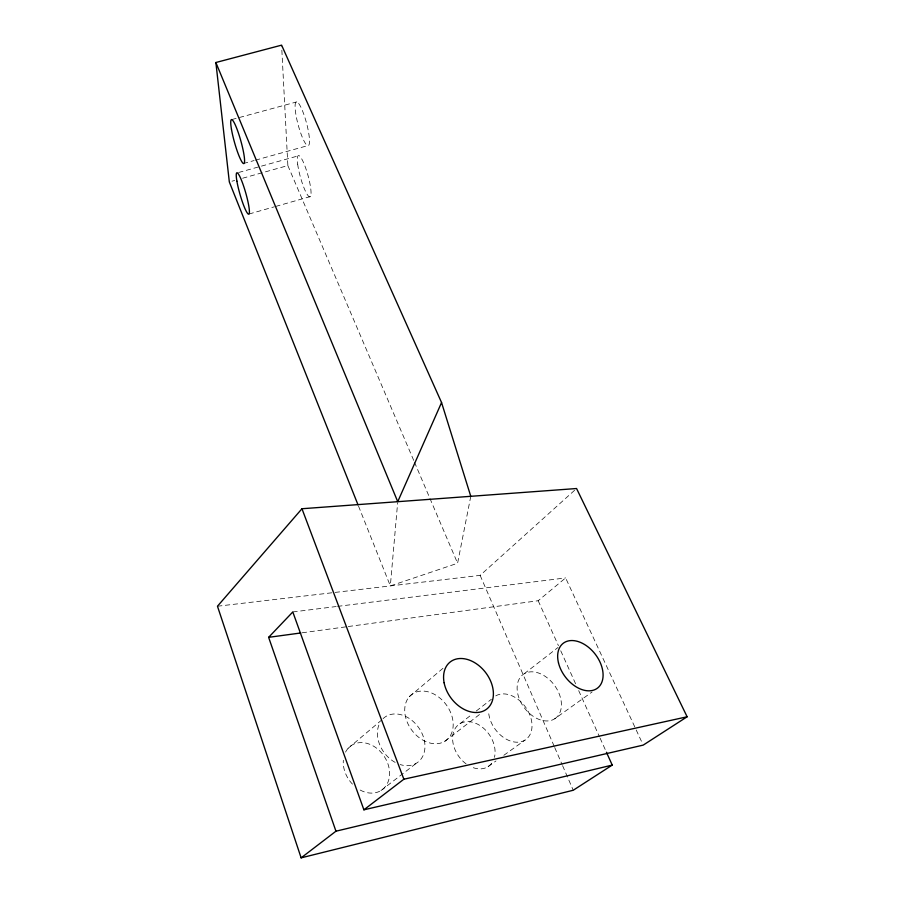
<?xml version="1.0" encoding="UTF-8"?>
<svg xmlns="http://www.w3.org/2000/svg" width="903" height="903" viewBox="0 0 903 903"><rect width="100%" height="100%" fill="white"/><g stroke="black" fill="none" stroke-linecap="round" stroke-linejoin="round"><path stroke-width="0.68" stroke-dasharray="4.51 3.39" d="M470.779 496.311L457.595 563.235L390.333 585.923L397.613 503.084M217.465 606.229L480.136 575.369L576.565 488.523M348.084 748.339L382.116 719.635M409.307 696.71L443.689 667.712M348.242 626.524L538.188 600.732L565.605 577.92L642.044 742.548M459.999 723.675L471.919 714.408M476.253 711.033L491.424 699.238M524.214 673.751L558.009 647.485M380.953 790.565L416.441 763.182M444.795 741.295A28.704 21.412 53.5 0 0 436.939 695.841A28.704 21.412 53.5 0 0 405.142 715.063A28.704 21.412 53.5 0 0 444.795 741.295L479.719 714.352M488.094 766.602L495.961 760.958M503.84 755.303L525.196 739.975M554.735 718.777A27.225 18.805 53.5 0 0 545.265 676.403A27.225 18.805 53.5 0 0 517.803 694.001A27.225 18.805 53.5 0 0 554.735 718.777L592.108 691.969M249.047 214.011L274.343 206.81M275.675 206.437L310.282 196.594M238.629 172.484L298.949 155.666M231.981 181.21L234.645 180.465M242.625 178.23L287.865 165.576L281.668 46.55M243.404 163.522L254.115 160.542M255.447 160.17L307.675 145.665A22.677 4.267 74.9 0 0 303.747 114.105A22.677 4.267 74.9 0 0 295.462 111.6A22.677 4.267 74.9 0 0 307.675 145.665M231.778 119.568L296.771 101.892M302.155 632.789L346.842 626.716M292.809 611.952L336.176 606.545M337.575 606.376L565.605 577.92M538.188 600.732L558.438 645.679M560.752 650.815L575.787 684.203M578.688 690.614L599.502 736.848M600.089 738.123L606.444 752.255M480.136 575.369L554.171 746.239M554.724 747.537L562.016 764.356M562.58 765.654L573.236 790.249M287.865 165.576L413.924 460.902M414.477 462.201L429.399 497.169M429.952 498.467L457.595 563.235M358.547 506.177L390.333 585.923M495.758 695.874A26.537 18.794 54.2 0 1 529.316 713.675A26.537 18.794 54.2 0 1 516.234 742.198A26.537 18.794 54.2 0 1 488.557 711.564M383.086 718.63A27.937 21.322 54.3 0 1 422.988 735.753A27.937 21.322 54.3 0 1 400.142 764.548M395.164 762.392A27.937 21.322 54.3 0 1 380.129 722.423M345.544 752.109A26.966 21.164 55.6 0 1 375.637 747.481A26.966 21.164 55.6 0 1 388.053 781.964A26.966 21.164 55.6 0 1 358.954 789.357M352.463 784.131A26.966 21.164 55.6 0 1 343.321 760.247M491.695 763.238A25.668 18.737 55.2 0 1 470.395 766.489M466.061 763.836A25.668 18.737 55.2 0 1 453.78 731.453A25.668 18.737 55.2 0 1 479.911 725.493A25.668 18.737 55.2 0 1 494.449 757.357M297.674 164.154A21.379 3.872 74.4 0 0 309.277 196.741A21.379 3.872 74.4 0 0 305.586 167.8A21.379 3.872 74.4 0 0 297.674 164.154"/><path stroke-width="1.35" d="M441.556 402.546L397.738 501.684L215.873 62.51L281.601 45.15L441.556 402.546L470.779 496.311M301.128 857.85L335.95 831.2L268.631 637.337L292.809 611.952L363.898 809.81L643.229 745.099L687.127 716.779L576.565 488.523L301.963 508.739L217.465 606.229L301.128 857.85L573.236 790.249L612.234 765.089L606.444 752.255M363.898 809.81L403.867 779.21L687.127 716.779M335.95 831.2L612.234 765.089M268.631 637.337L300.755 632.969M358.028 504.867L229.328 181.954L215.873 62.51M301.963 508.739L403.867 779.21M558.505 662.949A28.219 18.782 52.6 0 0 596.635 688.718A28.219 18.782 52.6 0 0 585.991 645.419A28.219 18.782 52.6 0 0 558.505 662.949M444.118 682.792A29.799 21.491 52.4 0 0 485.171 710.142A29.799 21.491 52.4 0 0 476.152 663.592A29.799 21.491 52.4 0 0 444.118 682.792M231.439 129.084A22.857 3.251 74.3 0 0 243.404 163.522A22.857 3.251 74.3 0 0 238.087 132.086A22.857 3.251 74.3 0 0 231.439 129.084M236.891 181.153A21.548 2.957 74 0 0 248.28 214.09A21.548 2.957 74 0 0 243.336 185.262A21.548 2.957 74 0 0 236.891 181.153"/></g></svg>
